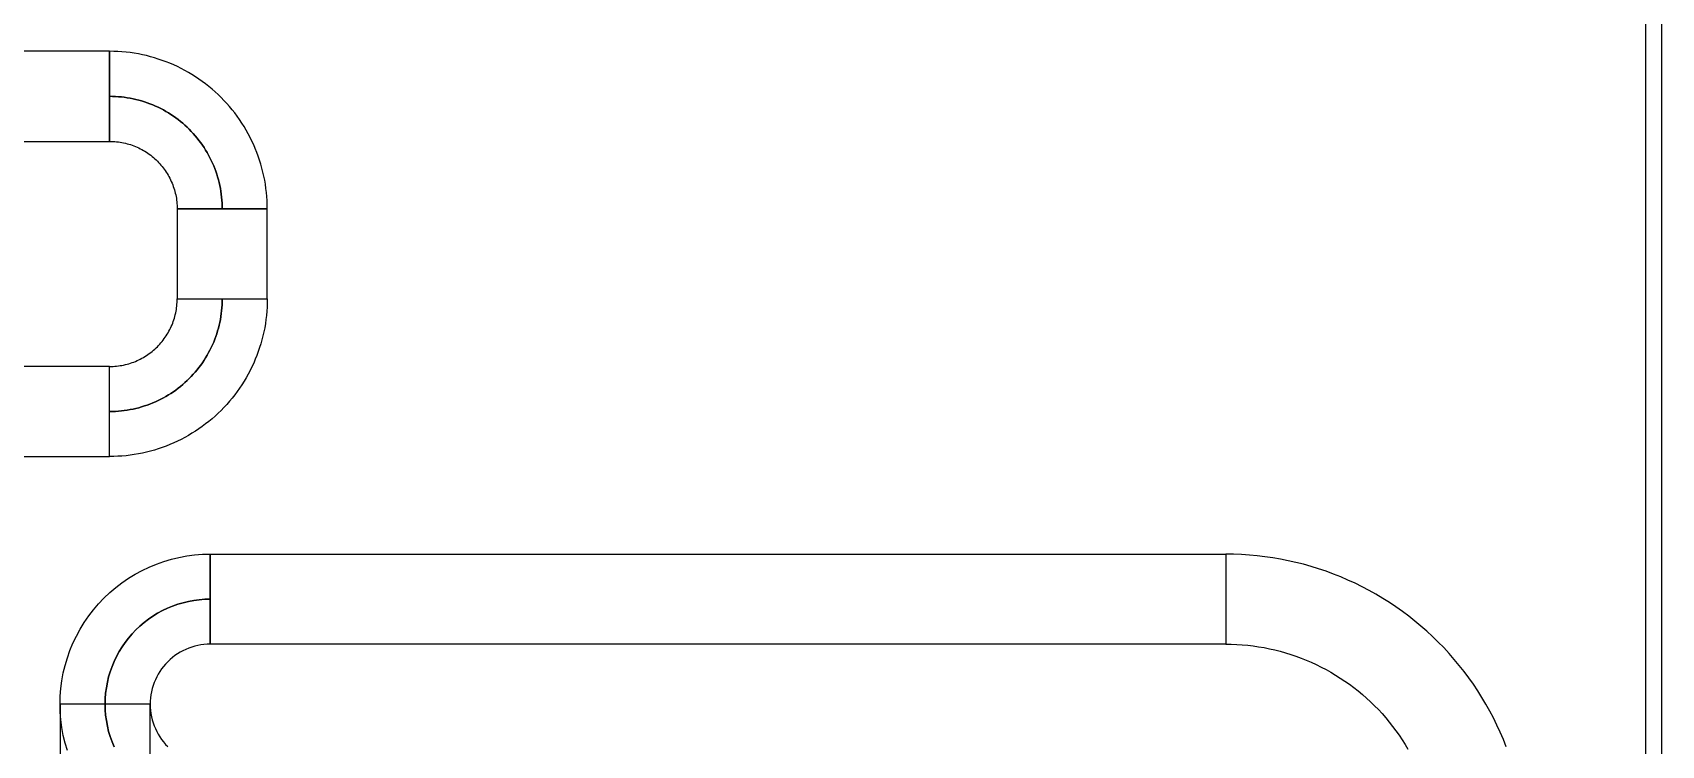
# Model space of a CAD drawing. Extents: x -21939 to 21943, y -23600 to 16600.
# Drawn here: x -14547 to -14005, y 6766 to 7004 of the extents above; entities that cross this region are included whole.
import ezdxf

# ---------------------------------------------------------------- set-up
doc = ezdxf.new("R2010")
doc.units = 0

# ---------------------------------------------------------------- blocks, each defined once
blk = doc.blocks.new('QTUNE1')
for points in [[(3295, 5400), (3295, 1200), (3289.86, 1200), (3289.86, 5400), (3295, 5400)], [(2778.5, 3297.5), (2478.5, 3297.5), (2478.5, 3267.5), (2778.5, 3267.5), (2778.5, 3297.5)], [(2831, 3245), (2830.98, 3246.37), (2830.93, 3247.75), (2830.84, 3249.12), (2830.71, 3250.49), (2830.55, 3251.85), (2830.35, 3253.21), (2830.12, 3254.57), (2829.85, 3255.92), (2829.55, 3257.26), (2829.21, 3258.59), (2828.84, 3259.91), (2828.43, 3261.22), (2827.99, 3262.52), (2827.51, 3263.81), (2827, 3265.09), (2826.46, 3266.35), (2825.89, 3267.6), (2825.28, 3268.83), (2824.64, 3270.05), (2823.97, 3271.25), (2823.26, 3272.43), (2822.53, 3273.59), (2821.77, 3274.74), (2820.97, 3275.86), (2820.15, 3276.96), (2819.3, 3278.04), (2818.42, 3279.1), (2817.52, 3280.13), (2816.58, 3281.14), (2815.62, 3282.12), (2814.64, 3283.08), (2813.63, 3284.02), (2812.6, 3284.92), (2811.54, 3285.8), (2810.46, 3286.65), (2809.36, 3287.47), (2808.24, 3288.27), (2807.09, 3289.03), (2805.93, 3289.76), (2804.75, 3290.47), (2803.55, 3291.14), (2802.33, 3291.78), (2801.1, 3292.39), (2799.85, 3292.96), (2798.59, 3293.5), (2797.31, 3294.01), (2796.02, 3294.49), (2794.72, 3294.93), (2793.41, 3295.34), (2792.09, 3295.71), (2790.76, 3296.05), (2789.42, 3296.35), (2788.07, 3296.62), (2786.71, 3296.85), (2785.35, 3297.05), (2783.99, 3297.21), (2782.62, 3297.34), (2781.25, 3297.43), (2779.87, 3297.48), (2778.5, 3297.5), (2778.5, 3282.5), (2779.48, 3282.49), (2780.46, 3282.45), (2781.44, 3282.38), (2782.42, 3282.29), (2783.39, 3282.18), (2784.37, 3282.04), (2785.33, 3281.87), (2786.3, 3281.68), (2787.25, 3281.46), (2788.21, 3281.22), (2789.15, 3280.96), (2790.09, 3280.66), (2791.02, 3280.35), (2791.94, 3280.01), (2792.85, 3279.65), (2793.75, 3279.26), (2794.64, 3278.85), (2795.52, 3278.41), (2796.39, 3277.96), (2797.25, 3277.48), (2798.09, 3276.97), (2798.92, 3276.45), (2799.74, 3275.9), (2800.54, 3275.34), (2801.33, 3274.75), (2802.1, 3274.14), (2802.85, 3273.52), (2803.59, 3272.87), (2804.31, 3272.2), (2805.02, 3271.52), (2805.7, 3270.81), (2806.37, 3270.09), (2807.02, 3269.35), (2807.64, 3268.6), (2808.25, 3267.83), (2808.84, 3267.04), (2809.4, 3266.24), (2809.95, 3265.42), (2810.47, 3264.59), (2810.98, 3263.75), (2811.46, 3262.89), (2811.91, 3262.02), (2812.35, 3261.14), (2812.76, 3260.25), (2813.15, 3259.35), (2813.51, 3258.44), (2813.85, 3257.52), (2814.16, 3256.59), (2814.46, 3255.65), (2814.72, 3254.71), (2814.96, 3253.75), (2815.18, 3252.8), (2815.37, 3251.83), (2815.54, 3250.87), (2815.68, 3249.89), (2815.79, 3248.92), (2815.88, 3247.94), (2815.95, 3246.96), (2815.99, 3245.98), (2816, 3245), (2831, 3245)], [(2816, 3245), (2815.99, 3245.98), (2815.95, 3246.96), (2815.88, 3247.94), (2815.79, 3248.92), (2815.68, 3249.89), (2815.54, 3250.87), (2815.37, 3251.83), (2815.18, 3252.8), (2814.96, 3253.75), (2814.72, 3254.71), (2814.46, 3255.65), (2814.16, 3256.59), (2813.85, 3257.52), (2813.51, 3258.44), (2813.15, 3259.35), (2812.76, 3260.25), (2812.35, 3261.14), (2811.91, 3262.02), (2811.46, 3262.89), (2810.98, 3263.75), (2810.47, 3264.59), (2809.95, 3265.42), (2809.4, 3266.24), (2808.84, 3267.04), (2808.25, 3267.83), (2807.64, 3268.6), (2807.02, 3269.35), (2806.37, 3270.09), (2805.7, 3270.81), (2805.02, 3271.52), (2804.31, 3272.2), (2803.59, 3272.87), (2802.85, 3273.52), (2802.1, 3274.14), (2801.33, 3274.75), (2800.54, 3275.34), (2799.74, 3275.9), (2798.92, 3276.45), (2798.09, 3276.97), (2797.25, 3277.48), (2796.39, 3277.96), (2795.52, 3278.41), (2794.64, 3278.85), (2793.75, 3279.26), (2792.85, 3279.65), (2791.94, 3280.01), (2791.02, 3280.35), (2790.09, 3280.66), (2789.15, 3280.96), (2788.21, 3281.22), (2787.25, 3281.46), (2786.3, 3281.68), (2785.33, 3281.87), (2784.37, 3282.04), (2783.39, 3282.18), (2782.42, 3282.29), (2781.44, 3282.38), (2780.46, 3282.45), (2779.48, 3282.49), (2778.5, 3282.5), (2778.5, 3267.5), (2779.09, 3267.49), (2779.68, 3267.47), (2780.27, 3267.43), (2780.85, 3267.38), (2781.44, 3267.31), (2782.02, 3267.22), (2782.6, 3267.12), (2783.18, 3267.01), (2783.75, 3266.88), (2784.32, 3266.73), (2784.89, 3266.57), (2785.45, 3266.4), (2786.01, 3266.21), (2786.56, 3266.01), (2787.11, 3265.79), (2787.65, 3265.55), (2788.19, 3265.31), (2788.71, 3265.05), (2789.24, 3264.77), (2789.75, 3264.49), (2790.26, 3264.18), (2790.75, 3263.87), (2791.24, 3263.54), (2791.73, 3263.2), (2792.2, 3262.85), (2792.66, 3262.49), (2793.11, 3262.11), (2793.56, 3261.72), (2793.99, 3261.32), (2794.41, 3260.91), (2794.82, 3260.49), (2795.22, 3260.06), (2795.61, 3259.61), (2795.99, 3259.16), (2796.35, 3258.7), (2796.7, 3258.23), (2797.04, 3257.74), (2797.37, 3257.25), (2797.68, 3256.76), (2797.99, 3256.25), (2798.27, 3255.74), (2798.55, 3255.21), (2798.81, 3254.69), (2799.05, 3254.15), (2799.29, 3253.61), (2799.51, 3253.06), (2799.71, 3252.51), (2799.9, 3251.95), (2800.07, 3251.39), (2800.23, 3250.82), (2800.38, 3250.25), (2800.51, 3249.68), (2800.62, 3249.1), (2800.72, 3248.52), (2800.81, 3247.94), (2800.88, 3247.35), (2800.93, 3246.77), (2800.97, 3246.18), (2800.99, 3245.59), (2801, 3245), (2816, 3245)], [(2831, 3215), (2831, 3245), (2801, 3245), (2801, 3215), (2831, 3215)], [(2831, 3215), (2830.98, 3213.63), (2830.93, 3212.25), (2830.84, 3210.88), (2830.71, 3209.51), (2830.55, 3208.15), (2830.35, 3206.79), (2830.12, 3205.43), (2829.85, 3204.08), (2829.55, 3202.74), (2829.21, 3201.41), (2828.84, 3200.09), (2828.43, 3198.78), (2827.99, 3197.48), (2827.51, 3196.19), (2827, 3194.91), (2826.46, 3193.65), (2825.89, 3192.4), (2825.28, 3191.17), (2824.64, 3189.95), (2823.97, 3188.75), (2823.26, 3187.57), (2822.53, 3186.41), (2821.77, 3185.26), (2820.97, 3184.14), (2820.15, 3183.04), (2819.3, 3181.96), (2818.42, 3180.9), (2817.52, 3179.87), (2816.58, 3178.86), (2815.62, 3177.88), (2814.64, 3176.92), (2813.63, 3175.98), (2812.6, 3175.08), (2811.54, 3174.2), (2810.46, 3173.35), (2809.36, 3172.53), (2808.24, 3171.73), (2807.09, 3170.97), (2805.93, 3170.24), (2804.75, 3169.53), (2803.55, 3168.86), (2802.33, 3168.22), (2801.1, 3167.61), (2799.85, 3167.04), (2798.59, 3166.5), (2797.31, 3165.99), (2796.02, 3165.51), (2794.72, 3165.07), (2793.41, 3164.66), (2792.09, 3164.29), (2790.76, 3163.95), (2789.42, 3163.65), (2788.07, 3163.38), (2786.71, 3163.15), (2785.35, 3162.95), (2783.99, 3162.79), (2782.62, 3162.66), (2781.25, 3162.57), (2779.87, 3162.52), (2778.5, 3162.5), (2778.5, 3177.5), (2779.48, 3177.51), (2780.46, 3177.55), (2781.44, 3177.62), (2782.42, 3177.71), (2783.39, 3177.82), (2784.37, 3177.96), (2785.33, 3178.13), (2786.3, 3178.32), (2787.25, 3178.54), (2788.21, 3178.78), (2789.15, 3179.04), (2790.09, 3179.34), (2791.02, 3179.65), (2791.94, 3179.99), (2792.85, 3180.35), (2793.75, 3180.74), (2794.64, 3181.15), (2795.52, 3181.59), (2796.39, 3182.04), (2797.25, 3182.52), (2798.09, 3183.03), (2798.92, 3183.55), (2799.74, 3184.1), (2800.54, 3184.66), (2801.33, 3185.25), (2802.1, 3185.86), (2802.85, 3186.48), (2803.59, 3187.13), (2804.31, 3187.8), (2805.02, 3188.48), (2805.7, 3189.19), (2806.37, 3189.91), (2807.02, 3190.65), (2807.64, 3191.4), (2808.25, 3192.17), (2808.84, 3192.96), (2809.4, 3193.76), (2809.95, 3194.58), (2810.47, 3195.41), (2810.98, 3196.25), (2811.46, 3197.11), (2811.91, 3197.98), (2812.35, 3198.86), (2812.76, 3199.75), (2813.15, 3200.65), (2813.51, 3201.56), (2813.85, 3202.48), (2814.16, 3203.41), (2814.46, 3204.35), (2814.72, 3205.29), (2814.96, 3206.25), (2815.18, 3207.2), (2815.37, 3208.17), (2815.54, 3209.13), (2815.68, 3210.11), (2815.79, 3211.08), (2815.88, 3212.06), (2815.95, 3213.04), (2815.99, 3214.02), (2816, 3215), (2831, 3215)], [(2816, 3215), (2815.99, 3214.02), (2815.95, 3213.04), (2815.88, 3212.06), (2815.79, 3211.08), (2815.68, 3210.11), (2815.54, 3209.13), (2815.37, 3208.17), (2815.18, 3207.2), (2814.96, 3206.25), (2814.72, 3205.29), (2814.46, 3204.35), (2814.16, 3203.41), (2813.85, 3202.48), (2813.51, 3201.56), (2813.15, 3200.65), (2812.76, 3199.75), (2812.35, 3198.86), (2811.91, 3197.98), (2811.46, 3197.11), (2810.98, 3196.25), (2810.47, 3195.41), (2809.95, 3194.58), (2809.4, 3193.76), (2808.84, 3192.96), (2808.25, 3192.17), (2807.64, 3191.4), (2807.02, 3190.65), (2806.37, 3189.91), (2805.7, 3189.19), (2805.02, 3188.48), (2804.31, 3187.8), (2803.59, 3187.13), (2802.85, 3186.48), (2802.1, 3185.86), (2801.33, 3185.25), (2800.54, 3184.66), (2799.74, 3184.1), (2798.92, 3183.55), (2798.09, 3183.03), (2797.25, 3182.52), (2796.39, 3182.04), (2795.52, 3181.59), (2794.64, 3181.15), (2793.75, 3180.74), (2792.85, 3180.35), (2791.94, 3179.99), (2791.02, 3179.65), (2790.09, 3179.34), (2789.15, 3179.04), (2788.21, 3178.78), (2787.25, 3178.54), (2786.3, 3178.32), (2785.33, 3178.13), (2784.37, 3177.96), (2783.39, 3177.82), (2782.42, 3177.71), (2781.44, 3177.62), (2780.46, 3177.55), (2779.48, 3177.51), (2778.5, 3177.5), (2778.5, 3192.5), (2779.09, 3192.51), (2779.68, 3192.53), (2780.27, 3192.57), (2780.85, 3192.62), (2781.44, 3192.69), (2782.02, 3192.78), (2782.6, 3192.88), (2783.18, 3192.99), (2783.75, 3193.12), (2784.32, 3193.27), (2784.89, 3193.43), (2785.45, 3193.6), (2786.01, 3193.79), (2786.56, 3193.99), (2787.11, 3194.21), (2787.65, 3194.45), (2788.19, 3194.69), (2788.71, 3194.95), (2789.24, 3195.23), (2789.75, 3195.51), (2790.26, 3195.82), (2790.75, 3196.13), (2791.24, 3196.46), (2791.73, 3196.8), (2792.2, 3197.15), (2792.66, 3197.51), (2793.11, 3197.89), (2793.56, 3198.28), (2793.99, 3198.68), (2794.41, 3199.09), (2794.82, 3199.51), (2795.22, 3199.94), (2795.61, 3200.39), (2795.99, 3200.84), (2796.35, 3201.3), (2796.7, 3201.77), (2797.04, 3202.26), (2797.37, 3202.75), (2797.68, 3203.24), (2797.99, 3203.75), (2798.27, 3204.26), (2798.55, 3204.79), (2798.81, 3205.31), (2799.05, 3205.85), (2799.29, 3206.39), (2799.51, 3206.94), (2799.71, 3207.49), (2799.9, 3208.05), (2800.07, 3208.61), (2800.23, 3209.18), (2800.38, 3209.75), (2800.51, 3210.32), (2800.62, 3210.9), (2800.72, 3211.48), (2800.81, 3212.06), (2800.88, 3212.65), (2800.93, 3213.23), (2800.97, 3213.82), (2800.99, 3214.41), (2801, 3215), (2816, 3215)], [(2778.5, 3192.5), (2478.5, 3192.5), (2478.5, 3162.5), (2778.5, 3162.5), (2778.5, 3192.5)], [(2764.45, 3064.55), (2763.7, 3067.06), (2763.09, 3069.6), (2762.62, 3072.18), (2762.27, 3074.77), (2762.07, 3077.38), (2762, 3080), (2762.07, 3082.62), (2762.27, 3085.23), (2762.62, 3087.82), (2763.09, 3090.4), (2763.7, 3092.94), (2764.45, 3095.45), (2765.32, 3097.92), (2766.32, 3100.34), (2767.45, 3102.7), (2768.7, 3105), (2770.07, 3107.23), (2771.55, 3109.39), (2773.14, 3111.47), (2774.84, 3113.46), (2776.64, 3115.36), (2778.54, 3117.16), (2780.53, 3118.86), (2782.61, 3120.45), (2784.77, 3121.93), (2787, 3123.3), (2789.3, 3124.55), (2791.66, 3125.68), (2794.08, 3126.68), (2796.55, 3127.55), (2799.06, 3128.3), (2801.6, 3128.91), (2804.18, 3129.38), (2806.77, 3129.73), (2809.38, 3129.93), (2812, 3130), (2812, 3115), (2810.17, 3114.95), (2808.34, 3114.81), (2806.52, 3114.57), (2804.72, 3114.24), (2802.94, 3113.81), (2801.18, 3113.29), (2799.46, 3112.68), (2797.76, 3111.97), (2796.11, 3111.19), (2794.5, 3110.31), (2792.94, 3109.35), (2791.43, 3108.32), (2789.97, 3107.2), (2788.58, 3106.01), (2787.25, 3104.75), (2785.99, 3103.42), (2784.8, 3102.03), (2783.68, 3100.57), (2782.65, 3099.06), (2781.69, 3097.5), (2780.81, 3095.89), (2780.03, 3094.24), (2779.32, 3092.54), (2778.71, 3090.82), (2778.19, 3089.06), (2777.76, 3087.28), (2777.43, 3085.48), (2777.19, 3083.66), (2777.05, 3081.83), (2777, 3080), (2777.05, 3078.17), (2777.19, 3076.34), (2777.43, 3074.52), (2777.76, 3072.72), (2778.19, 3070.94), (2778.71, 3069.18), (2779.32, 3067.46), (2780.03, 3065.76)], [(3150, 3100), (2812, 3100), (2812, 3130), (3150, 3130), (3150, 3100)], [(3243.36, 3065.84), (3242.39, 3068.27), (3241.35, 3070.67), (3240.26, 3073.05), (3239.1, 3075.4), (3237.88, 3077.72), (3236.6, 3080), (3235.26, 3082.25), (3233.87, 3084.46), (3232.41, 3086.64), (3230.9, 3088.78), (3229.34, 3090.88), (3227.71, 3092.93), (3226.04, 3094.94), (3224.31, 3096.91), (3222.54, 3098.84), (3220.71, 3100.71), (3218.84, 3102.54), (3216.91, 3104.31), (3214.94, 3106.04), (3212.93, 3107.71), (3210.88, 3109.34), (3208.78, 3110.9), (3206.64, 3112.41), (3204.46, 3113.87), (3202.25, 3115.26), (3200, 3116.6), (3197.72, 3117.88), (3195.4, 3119.1), (3193.05, 3120.26), (3190.67, 3121.35), (3188.27, 3122.39), (3185.84, 3123.36), (3183.38, 3124.26), (3180.9, 3125.11), (3178.4, 3125.88), (3175.88, 3126.59), (3173.34, 3127.24), (3170.79, 3127.81), (3168.22, 3128.33), (3165.64, 3128.77), (3163.05, 3129.14), (3160.45, 3129.45), (3157.85, 3129.69), (3155.23, 3129.86), (3152.62, 3129.97), (3150, 3130), (3150, 3100), (3151.83, 3099.98), (3153.66, 3099.9), (3155.49, 3099.78), (3157.32, 3099.62), (3159.14, 3099.4), (3160.95, 3099.14), (3162.76, 3098.83), (3164.55, 3098.47), (3166.34, 3098.07), (3168.12, 3097.61), (3169.88, 3097.12), (3171.63, 3096.57), (3173.37, 3095.98), (3175.09, 3095.35), (3176.79, 3094.67), (3178.47, 3093.95), (3180.14, 3093.18), (3181.78, 3092.37), (3183.4, 3091.52), (3185, 3090.62), (3186.57, 3089.68), (3188.12, 3088.71), (3189.65, 3087.69), (3191.14, 3086.63), (3192.61, 3085.53), (3194.05, 3084.4), (3195.46, 3083.23), (3196.84, 3082.02), (3198.18, 3080.78), (3199.5, 3079.5), (3200.78, 3078.18), (3202.02, 3076.84), (3203.23, 3075.46), (3204.4, 3074.05), (3205.53, 3072.61), (3206.63, 3071.14), (3207.69, 3069.65), (3208.71, 3068.12), (3209.68, 3066.57), (3210.62, 3065)], [(2780.03, 3065.76), (2779.32, 3067.46), (2778.71, 3069.18), (2778.19, 3070.94), (2777.76, 3072.72), (2777.43, 3074.52), (2777.19, 3076.34), (2777.05, 3078.17), (2777, 3080), (2777.05, 3081.83), (2777.19, 3083.66), (2777.43, 3085.48), (2777.76, 3087.28), (2778.19, 3089.06), (2778.71, 3090.82), (2779.32, 3092.54), (2780.03, 3094.24), (2780.81, 3095.89), (2781.69, 3097.5), (2782.65, 3099.06), (2783.68, 3100.57), (2784.8, 3102.03), (2785.99, 3103.42), (2787.25, 3104.75), (2788.58, 3106.01), (2789.97, 3107.2), (2791.43, 3108.32), (2792.94, 3109.35), (2794.5, 3110.31), (2796.11, 3111.19), (2797.76, 3111.97), (2799.46, 3112.68), (2801.18, 3113.29), (2802.94, 3113.81), (2804.72, 3114.24), (2806.52, 3114.57), (2808.34, 3114.81), (2810.17, 3114.95), (2812, 3115), (2812, 3100), (2810.95, 3099.97), (2809.91, 3099.89), (2808.87, 3099.75), (2807.84, 3099.56), (2806.82, 3099.32), (2805.82, 3099.02), (2804.83, 3098.67), (2803.87, 3098.27), (2802.92, 3097.82), (2802, 3097.32), (2801.11, 3096.77), (2800.24, 3096.18), (2799.41, 3095.54), (2798.62, 3094.86), (2797.86, 3094.14), (2797.14, 3093.38), (2796.46, 3092.59), (2795.82, 3091.76), (2795.23, 3090.89), (2794.68, 3090), (2794.18, 3089.08), (2793.73, 3088.13), (2793.33, 3087.17), (2792.98, 3086.18), (2792.68, 3085.18), (2792.44, 3084.16), (2792.25, 3083.13), (2792.11, 3082.09), (2792.03, 3081.05), (2792, 3080), (2792.03, 3078.95), (2792.11, 3077.91), (2792.25, 3076.87), (2792.44, 3075.84), (2792.68, 3074.82), (2792.98, 3073.82), (2793.33, 3072.83), (2793.73, 3071.87), (2794.18, 3070.92), (2794.68, 3070), (2795.23, 3069.11), (2795.82, 3068.24), (2796.46, 3067.41), (2797.14, 3066.62), (2797.86, 3065.86)], [(2762, 3060), (2792, 3060), (2792, 3080), (2762, 3080), (2762, 3060)]]:
    blk.add_lwpolyline(points)

msp = doc.modelspace()

# ---------------------------------------------------------------- block references
msp.add_blockref('QTUNE1', (-17300, 3700))

doc.saveas('drawing.dxf')
